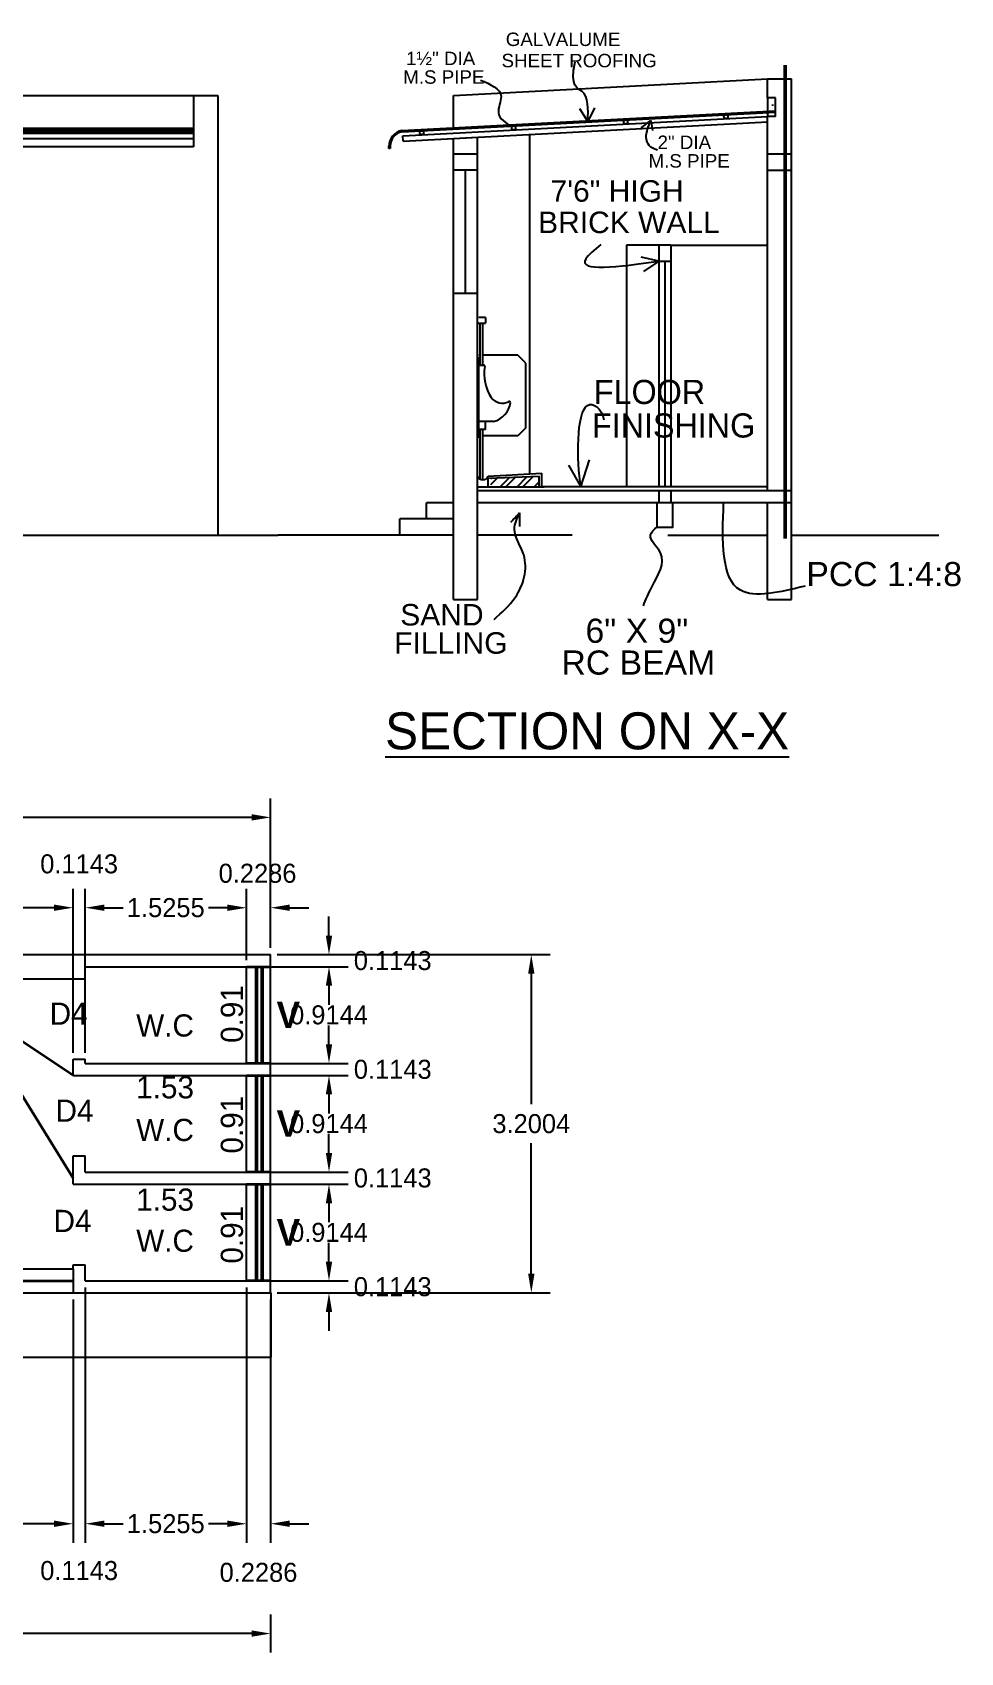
# Model space of a CAD drawing. Header units: metres. Extents: x 6102588 to 6102903, y -6660468 to -6660379.
# Drawn here: x 6102815.38 to 6102824.16, y -6660445.23 to -6660429.9 of the extents above; entities that cross this region are included whole.
import ezdxf
from ezdxf.enums import TextEntityAlignment as Align

# ---------------------------------------------------------------- set-up
doc = ezdxf.new("R2010")
doc.units = ezdxf.units.M
doc.header["$LTSCALE"] = 500
doc.header["$MEASUREMENT"] = 0
doc.linetypes.add('DASHED2', pattern=[0.375, 0.25, -0.125])
doc.linetypes.add('HIDDEN2', pattern=[4.7625, 3.175, -1.5875])
doc.layers.get('0').update_dxf_attribs({"linetype": 'CONTINUOUS'})
doc.layers.get('Defpoints').update_dxf_attribs({"linetype": 'CONTINUOUS'})
doc.styles.add('B', font='', dxfattribs={"height": 8})
doc.styles.add('gautham', font='arial.ttf')
doc.styles.get("Standard").update_dxf_attribs({"font": 'GOTHIC.TTF'})
doc.styles.add('T', font='ROMI____.pfb', dxfattribs={"width": 1.2, "height": 24})
doc.styles.add('THIN', font='', dxfattribs={"height": 8})
doc.styles.get('B').set_extended_font_data('Helvetica 55 Roman')
doc.styles.get('THIN').set_extended_font_data('Helvetica 55 Roman')
doc.dimstyles.get("Standard").update_dxf_attribs({"dimtxt": 0.18, "dimasz": 0.18, "dimexe": 0.18, "dimexo": 0.0625, "dimgap": 0.09, "dimtad": 0, "dimtih": 1, "dimtoh": 1, "dimdec": 4, "dimzin": 0, "dimdsep": 46, "dimtxsty": 'Standard', "dimcen": 0.09, "dimadec": 0, "dimazin": 0, "dimtfac": 1, "dimtdec": 4, "dimtofl": 0, "dimtmove": 0, "dimatfit": 3, "dimfxl": 0, "dimtolj": 1, "dimtzin": 0, "dimarcsym": 0})

# ---------------------------------------------------------------- blocks, each defined once
blk = doc.blocks.new('*D60')
at = {"color": 0, "lineweight": -2}
for p, q in [((6102813.661, -6660438.792), (6102813.661, -6660438.002)), ((6102815.768, -6660439.554), (6102815.768, -6660438.002)), ((6102813.841, -6660438.182), (6102814.252, -6660438.182)), ((6102815.588, -6660438.182), (6102815.177, -6660438.182))]:
    blk.add_line(p, q, dxfattribs=at)
at = {"color": 0}
for points in [[(6102813.841, -6660438.152), (6102813.841, -6660438.212), (6102813.661, -6660438.182)], [(6102815.588, -6660438.152), (6102815.588, -6660438.212), (6102815.768, -6660438.182)]]:
    blk.add_solid(points, dxfattribs=at)
at = {"layer": 'Defpoints', "color": 0}
for p in [(6102815.768, -6660438.182), (6102813.661, -6660438.855), (6102815.768, -6660439.617)]:
    blk.add_point(p, dxfattribs=at)
at = {"color": 0, "lineweight": 35, "insert": (6102814.715, -6660438.182), "char_height": 0.18, "attachment_point": 5}
blk.add_mtext('\\A1;2.1075', dxfattribs=at)
blk = doc.blocks.new('*D61')
at = {"color": 0, "lineweight": -2}
for p, q in [((6102815.768, -6660439.554), (6102815.768, -6660438.002)), ((6102815.883, -6660439.554), (6102815.883, -6660438.002)), ((6102815.588, -6660438.182), (6102815.408, -6660438.182)), ((6102816.063, -6660438.182), (6102816.243, -6660438.182))]:
    blk.add_line(p, q, dxfattribs=at)
at = {"color": 0}
for points in [[(6102815.588, -6660438.152), (6102815.588, -6660438.212), (6102815.768, -6660438.182)], [(6102816.063, -6660438.152), (6102816.063, -6660438.212), (6102815.883, -6660438.182)]]:
    blk.add_solid(points, dxfattribs=at)
at = {"layer": 'Defpoints', "color": 0}
for p in [(6102815.768, -6660438.182), (6102815.768, -6660439.617), (6102815.883, -6660439.617)]:
    blk.add_point(p, dxfattribs=at)
at = {"color": 0, "lineweight": 35, "insert": (6102815.825, -6660437.768), "char_height": 0.18, "attachment_point": 5}
blk.add_mtext('\\A1;0.1143', dxfattribs=at)
blk = doc.blocks.new('*D62')
at = {"color": 0, "lineweight": -2}
for p, q in [((6102815.883, -6660439.554), (6102815.883, -6660438.002)), ((6102817.408, -6660438.678), (6102817.408, -6660438.002)), ((6102816.063, -6660438.182), (6102816.197, -6660438.182)), ((6102817.228, -6660438.182), (6102817.094, -6660438.182))]:
    blk.add_line(p, q, dxfattribs=at)
at = {"color": 0}
for points in [[(6102816.063, -6660438.152), (6102816.063, -6660438.212), (6102815.883, -6660438.182)], [(6102817.228, -6660438.152), (6102817.228, -6660438.212), (6102817.408, -6660438.182)]]:
    blk.add_solid(points, dxfattribs=at)
at = {"layer": 'Defpoints', "color": 0}
for p in [(6102815.883, -6660438.182), (6102817.408, -6660438.74), (6102815.883, -6660439.617)]:
    blk.add_point(p, dxfattribs=at)
at = {"color": 0, "lineweight": 35, "insert": (6102816.645, -6660438.182), "char_height": 0.18, "attachment_point": 5}
blk.add_mtext('\\A1;1.5255', dxfattribs=at)
blk = doc.blocks.new('*D63')
at = {"color": 0, "lineweight": -2}
for p, q in [((6102817.408, -6660438.678), (6102817.408, -6660438.002)), ((6102817.637, -6660438.563), (6102817.637, -6660438.002)), ((6102817.228, -6660438.182), (6102817.048, -6660438.182)), ((6102817.817, -6660438.182), (6102817.997, -6660438.182))]:
    blk.add_line(p, q, dxfattribs=at)
at = {"color": 0}
for points in [[(6102817.228, -6660438.152), (6102817.228, -6660438.212), (6102817.408, -6660438.182)], [(6102817.817, -6660438.152), (6102817.817, -6660438.212), (6102817.637, -6660438.182)]]:
    blk.add_solid(points, dxfattribs=at)
at = {"layer": 'Defpoints', "color": 0}
for p in [(6102817.637, -6660438.182), (6102817.637, -6660438.626), (6102817.408, -6660438.74)]:
    blk.add_point(p, dxfattribs=at)
at = {"color": 0, "lineweight": 35, "insert": (6102817.513, -6660437.857), "char_height": 0.18, "attachment_point": 5}
blk.add_mtext('\\A1;0.2286', dxfattribs=at)
blk = doc.blocks.new('*D65')
at = {"color": 0, "lineweight": -2}
for p, q in [((6102818.189, -6660441.532), (6102818.189, -6660441.352)), ((6102817.471, -6660441.712), (6102818.369, -6660441.712)), ((6102817.699, -6660441.826), (6102818.369, -6660441.826)), ((6102818.189, -6660442.006), (6102818.189, -6660442.186))]:
    blk.add_line(p, q, dxfattribs=at)
at = {"color": 0}
for points in [[(6102818.159, -6660441.532), (6102818.219, -6660441.532), (6102818.189, -6660441.712)], [(6102818.159, -6660442.006), (6102818.219, -6660442.006), (6102818.189, -6660441.826)]]:
    blk.add_solid(points, dxfattribs=at)
at = {"layer": 'Defpoints', "color": 0}
for p in [(6102817.408, -6660441.712), (6102818.189, -6660441.712), (6102817.637, -6660441.826)]:
    blk.add_point(p, dxfattribs=at)
at = {"color": 0, "lineweight": 35, "insert": (6102818.792, -6660441.769), "char_height": 0.18, "attachment_point": 5}
blk.add_mtext('\\A1;0.1143', dxfattribs=at)
blk = doc.blocks.new('*D66')
at = {"color": 0, "lineweight": -2}
for p, q in [((6102817.471, -6660440.798), (6102818.369, -6660440.798)), ((6102818.189, -6660440.978), (6102818.189, -6660441.07)), ((6102818.189, -6660441.532), (6102818.189, -6660441.439)), ((6102817.471, -6660441.712), (6102818.369, -6660441.712))]:
    blk.add_line(p, q, dxfattribs=at)
at = {"color": 0}
for points in [[(6102818.159, -6660440.978), (6102818.219, -6660440.978), (6102818.189, -6660440.798)], [(6102818.159, -6660441.532), (6102818.219, -6660441.532), (6102818.189, -6660441.712)]]:
    blk.add_solid(points, dxfattribs=at)
at = {"layer": 'Defpoints', "color": 0}
for p in [(6102817.408, -6660440.798), (6102817.408, -6660441.712), (6102818.189, -6660441.712)]:
    blk.add_point(p, dxfattribs=at)
at = {"color": 0, "lineweight": 35, "insert": (6102818.189, -6660441.255), "char_height": 0.18, "attachment_point": 5}
blk.add_mtext('\\A1;0.9144', dxfattribs=at)
blk = doc.blocks.new('*D67')
at = {"color": 0, "lineweight": -2}
for p, q in [((6102818.189, -6660440.503), (6102818.189, -6660440.323)), ((6102817.471, -6660440.683), (6102818.369, -6660440.683)), ((6102817.471, -6660440.798), (6102818.369, -6660440.798)), ((6102818.189, -6660440.978), (6102818.189, -6660441.158))]:
    blk.add_line(p, q, dxfattribs=at)
at = {"color": 0}
for points in [[(6102818.159, -6660440.503), (6102818.219, -6660440.503), (6102818.189, -6660440.683)], [(6102818.159, -6660440.978), (6102818.219, -6660440.978), (6102818.189, -6660440.798)]]:
    blk.add_solid(points, dxfattribs=at)
at = {"layer": 'Defpoints', "color": 0}
for p in [(6102817.408, -6660440.683), (6102817.408, -6660440.798), (6102818.189, -6660440.683)]:
    blk.add_point(p, dxfattribs=at)
at = {"color": 0, "lineweight": 35, "insert": (6102818.792, -6660440.74), "char_height": 0.18, "attachment_point": 5}
blk.add_mtext('\\A1;0.1143', dxfattribs=at)
blk = doc.blocks.new('*D68')
at = {"color": 0, "lineweight": -2}
for p, q in [((6102817.471, -6660439.769), (6102818.369, -6660439.769)), ((6102818.189, -6660439.949), (6102818.189, -6660440.042)), ((6102818.189, -6660440.503), (6102818.189, -6660440.411)), ((6102817.471, -6660440.683), (6102818.369, -6660440.683))]:
    blk.add_line(p, q, dxfattribs=at)
at = {"color": 0}
for points in [[(6102818.159, -6660439.949), (6102818.219, -6660439.949), (6102818.189, -6660439.769)], [(6102818.159, -6660440.503), (6102818.219, -6660440.503), (6102818.189, -6660440.683)]]:
    blk.add_solid(points, dxfattribs=at)
at = {"layer": 'Defpoints', "color": 0}
for p in [(6102817.408, -6660439.769), (6102817.408, -6660440.683), (6102818.189, -6660440.683)]:
    blk.add_point(p, dxfattribs=at)
at = {"color": 0, "lineweight": 35, "insert": (6102818.189, -6660440.226), "char_height": 0.18, "attachment_point": 5}
blk.add_mtext('\\A1;0.9144', dxfattribs=at)
blk = doc.blocks.new('*D69')
at = {"color": 0, "lineweight": -2}
for p, q in [((6102818.189, -6660439.475), (6102818.189, -6660439.295)), ((6102817.471, -6660439.655), (6102818.369, -6660439.655)), ((6102817.471, -6660439.769), (6102818.369, -6660439.769)), ((6102818.189, -6660439.949), (6102818.189, -6660440.129))]:
    blk.add_line(p, q, dxfattribs=at)
at = {"color": 0}
for points in [[(6102818.159, -6660439.475), (6102818.219, -6660439.475), (6102818.189, -6660439.655)], [(6102818.159, -6660439.949), (6102818.219, -6660439.949), (6102818.189, -6660439.769)]]:
    blk.add_solid(points, dxfattribs=at)
at = {"layer": 'Defpoints', "color": 0}
for p in [(6102817.408, -6660439.655), (6102818.189, -6660439.655), (6102817.408, -6660439.769)]:
    blk.add_point(p, dxfattribs=at)
at = {"color": 0, "lineweight": 35, "insert": (6102818.792, -6660439.712), "char_height": 0.18, "attachment_point": 5}
blk.add_mtext('\\A1;0.1143', dxfattribs=at)
blk = doc.blocks.new('*D70')
at = {"color": 0, "lineweight": -2}
for p, q in [((6102817.471, -6660438.74), (6102818.369, -6660438.74)), ((6102818.189, -6660438.92), (6102818.189, -6660439.013)), ((6102818.189, -6660439.475), (6102818.189, -6660439.382)), ((6102817.471, -6660439.655), (6102818.369, -6660439.655))]:
    blk.add_line(p, q, dxfattribs=at)
at = {"color": 0}
for points in [[(6102818.159, -6660438.92), (6102818.219, -6660438.92), (6102818.189, -6660438.74)], [(6102818.159, -6660439.475), (6102818.219, -6660439.475), (6102818.189, -6660439.655)]]:
    blk.add_solid(points, dxfattribs=at)
at = {"layer": 'Defpoints', "color": 0}
for p in [(6102817.408, -6660438.74), (6102817.408, -6660439.655), (6102818.189, -6660439.655)]:
    blk.add_point(p, dxfattribs=at)
at = {"color": 0, "lineweight": 35, "insert": (6102818.189, -6660439.197), "char_height": 0.18, "attachment_point": 5}
blk.add_mtext('\\A1;0.9144', dxfattribs=at)
blk = doc.blocks.new('*D71')
at = {"color": 0, "lineweight": -2}
for p, q in [((6102818.189, -6660438.446), (6102818.189, -6660438.266)), ((6102817.699, -6660438.626), (6102818.369, -6660438.626)), ((6102817.471, -6660438.74), (6102818.369, -6660438.74)), ((6102818.189, -6660438.92), (6102818.189, -6660439.1))]:
    blk.add_line(p, q, dxfattribs=at)
at = {"color": 0}
for points in [[(6102818.159, -6660438.446), (6102818.219, -6660438.446), (6102818.189, -6660438.626)], [(6102818.159, -6660438.92), (6102818.219, -6660438.92), (6102818.189, -6660438.74)]]:
    blk.add_solid(points, dxfattribs=at)
at = {"layer": 'Defpoints', "color": 0}
for p in [(6102817.637, -6660438.626), (6102818.189, -6660438.626), (6102817.408, -6660438.74)]:
    blk.add_point(p, dxfattribs=at)
at = {"color": 0, "lineweight": 35, "insert": (6102818.792, -6660438.683), "char_height": 0.18, "attachment_point": 5}
blk.add_mtext('\\A1;0.1143', dxfattribs=at)
blk = doc.blocks.new('*D72')
at = {"color": 0, "lineweight": -2}
for p, q in [((6102817.699, -6660438.626), (6102820.283, -6660438.626)), ((6102820.103, -6660438.806), (6102820.103, -6660440.042)), ((6102820.103, -6660441.646), (6102820.103, -6660440.411)), ((6102817.699, -6660441.826), (6102820.283, -6660441.826))]:
    blk.add_line(p, q, dxfattribs=at)
at = {"color": 0}
for points in [[(6102820.073, -6660438.806), (6102820.133, -6660438.806), (6102820.103, -6660438.626)], [(6102820.073, -6660441.646), (6102820.133, -6660441.646), (6102820.103, -6660441.826)]]:
    blk.add_solid(points, dxfattribs=at)
at = {"layer": 'Defpoints', "color": 0}
for p in [(6102817.637, -6660438.626), (6102817.637, -6660441.826), (6102820.103, -6660441.826)]:
    blk.add_point(p, dxfattribs=at)
at = {"color": 0, "lineweight": 35, "insert": (6102820.103, -6660440.226), "char_height": 0.18, "attachment_point": 5}
blk.add_mtext('\\A1;3.2004', dxfattribs=at)
blk = doc.blocks.new('*D74')
at = {"color": 0, "lineweight": -2}
for p, q in [((6102812.023, -6660441.889), (6102812.023, -6660444.191)), ((6102815.768, -6660441.889), (6102815.768, -6660444.191)), ((6102812.203, -6660444.011), (6102813.432, -6660444.011)), ((6102815.588, -6660444.011), (6102814.359, -6660444.011))]:
    blk.add_line(p, q, dxfattribs=at)
at = {"color": 0}
for points in [[(6102812.203, -6660443.981), (6102812.203, -6660444.041), (6102812.023, -6660444.011)], [(6102815.588, -6660443.981), (6102815.588, -6660444.041), (6102815.768, -6660444.011)]]:
    blk.add_solid(points, dxfattribs=at)
at = {"layer": 'Defpoints', "color": 0}
for p in [(6102812.023, -6660441.826), (6102815.768, -6660441.826), (6102812.023, -6660444.011)]:
    blk.add_point(p, dxfattribs=at)
at = {"color": 0, "lineweight": 35, "insert": (6102813.895, -6660444.011), "char_height": 0.18, "attachment_point": 5}
blk.add_mtext('\\A1;3.7458', dxfattribs=at)
blk = doc.blocks.new('*D6')
at = {"color": 0, "lineweight": -2}
for p, q in [((6102815.768, -6660441.889), (6102815.768, -6660444.191)), ((6102815.883, -6660441.775), (6102815.883, -6660444.191)), ((6102815.588, -6660444.011), (6102815.408, -6660444.011)), ((6102816.063, -6660444.011), (6102816.243, -6660444.011))]:
    blk.add_line(p, q, dxfattribs=at)
at = {"color": 0}
for points in [[(6102815.588, -6660443.981), (6102815.588, -6660444.041), (6102815.768, -6660444.011)], [(6102816.063, -6660443.981), (6102816.063, -6660444.041), (6102815.883, -6660444.011)]]:
    blk.add_solid(points, dxfattribs=at)
at = {"layer": 'Defpoints', "color": 0}
for p in [(6102815.883, -6660441.712), (6102815.768, -6660441.826), (6102815.883, -6660444.011)]:
    blk.add_point(p, dxfattribs=at)
at = {"color": 0, "lineweight": 35, "insert": (6102815.825, -6660444.455), "char_height": 0.18, "attachment_point": 5}
blk.add_mtext('\\A1;0.1143', dxfattribs=at)
blk = doc.blocks.new('*D75')
at = {"color": 0, "lineweight": -2}
for p, q in [((6102815.883, -6660441.775), (6102815.883, -6660444.191)), ((6102817.408, -6660441.775), (6102817.408, -6660444.191)), ((6102816.063, -6660444.011), (6102816.197, -6660444.011)), ((6102817.228, -6660444.011), (6102817.094, -6660444.011))]:
    blk.add_line(p, q, dxfattribs=at)
at = {"color": 0}
for points in [[(6102816.063, -6660443.981), (6102816.063, -6660444.041), (6102815.883, -6660444.011)], [(6102817.228, -6660443.981), (6102817.228, -6660444.041), (6102817.408, -6660444.011)]]:
    blk.add_solid(points, dxfattribs=at)
at = {"layer": 'Defpoints', "color": 0}
for p in [(6102815.883, -6660441.712), (6102817.408, -6660441.712), (6102815.883, -6660444.011)]:
    blk.add_point(p, dxfattribs=at)
at = {"color": 0, "lineweight": 35, "insert": (6102816.645, -6660444.011), "char_height": 0.18, "attachment_point": 5}
blk.add_mtext('\\A1;1.5255', dxfattribs=at)
blk = doc.blocks.new('*D7')
at = {"color": 0, "lineweight": -2}
for p, q in [((6102817.408, -6660441.775), (6102817.408, -6660444.191)), ((6102817.637, -6660441.889), (6102817.637, -6660444.191)), ((6102817.228, -6660444.011), (6102817.048, -6660444.011)), ((6102817.817, -6660444.011), (6102817.997, -6660444.011))]:
    blk.add_line(p, q, dxfattribs=at)
at = {"color": 0}
for points in [[(6102817.228, -6660443.981), (6102817.228, -6660444.041), (6102817.408, -6660444.011)], [(6102817.817, -6660443.981), (6102817.817, -6660444.041), (6102817.637, -6660444.011)]]:
    blk.add_solid(points, dxfattribs=at)
at = {"layer": 'Defpoints', "color": 0}
for p in [(6102817.408, -6660441.712), (6102817.637, -6660441.826), (6102817.637, -6660444.011)]:
    blk.add_point(p, dxfattribs=at)
at = {"color": 0, "lineweight": 35, "insert": (6102817.522, -6660444.472), "char_height": 0.18, "attachment_point": 5}
blk.add_mtext('\\A1;0.2286', dxfattribs=at)
blk = doc.blocks.new('*D54')
at = {"color": 0, "linetype": 'ByBlock', "lineweight": -2}
for p, q in [((6102806.17, -6660438.563), (6102806.17, -6660437.147)), ((6102817.637, -6660438.563), (6102817.637, -6660437.147)), ((6102806.35, -6660437.327), (6102811.385, -6660437.327)), ((6102817.457, -6660437.327), (6102812.422, -6660437.327))]:
    blk.add_line(p, q, dxfattribs=at)
at = {"color": 0, "linetype": 'ByBlock'}
for points in [[(6102806.35, -6660437.297), (6102806.35, -6660437.357), (6102806.17, -6660437.327)], [(6102817.457, -6660437.297), (6102817.457, -6660437.357), (6102817.637, -6660437.327)]]:
    blk.add_solid(points, dxfattribs=at)
at = {"layer": 'Defpoints', "color": 0, "linetype": 'ByBlock'}
for p in [(6102817.637, -6660437.327), (6102806.17, -6660438.626), (6102817.637, -6660438.626)]:
    blk.add_point(p, dxfattribs=at)
at = {"color": 0, "linetype": 'ByBlock', "lineweight": 35, "insert": (6102811.903, -6660437.327), "char_height": 0.18, "attachment_point": 5}
blk.add_mtext('\\A1;11.4666', dxfattribs=at)
blk = doc.blocks.new('*D79')
at = {"color": 0, "linetype": 'ByBlock', "lineweight": -2}
for p, q in [((6102806.17, -6660444.87), (6102806.17, -6660445.23)), ((6102817.637, -6660444.87), (6102817.637, -6660445.23)), ((6102806.35, -6660445.05), (6102811.385, -6660445.05)), ((6102817.457, -6660445.05), (6102812.422, -6660445.05))]:
    blk.add_line(p, q, dxfattribs=at)
at = {"color": 0, "linetype": 'ByBlock'}
for points in [[(6102806.35, -6660445.02), (6102806.35, -6660445.08), (6102806.17, -6660445.05)], [(6102817.457, -6660445.02), (6102817.457, -6660445.08), (6102817.637, -6660445.05)]]:
    blk.add_solid(points, dxfattribs=at)
at = {"layer": 'Defpoints', "color": 0, "linetype": 'ByBlock'}
for p in [(6102806.17, -6660441.826), (6102817.637, -6660441.826), (6102817.637, -6660445.05)]:
    blk.add_point(p, dxfattribs=at)
at = {"color": 0, "linetype": 'ByBlock', "lineweight": 35, "insert": (6102811.903, -6660445.05), "char_height": 0.18, "attachment_point": 5}
blk.add_mtext('\\A1;11.4666', dxfattribs=at)

msp = doc.modelspace()

# ---------------------------------------------------------------- hatches: boundary and pattern name
at = {"ltscale": 25}
h = msp.add_hatch(dxfattribs=at)
h.set_pattern_fill('ANSI32', color=256, scale=0.3048, style=0)
h.set_pattern_definition([(45, (6102671.40388, -6660406.89474), (-0.080822305, 0.080822305), []), (45, (6102671.45776, -6660406.89474), (-0.080822305, 0.080822305), [])])
h.paths.add_polyline_path([(6102819.72155, -6660434.11686), (6102819.72155, -6660434.19833), (6102820.17875, -6660434.19833), (6102820.17875, -6660434.09781)])

# ---------------------------------------------------------------- linework, layer by layer
at = {"lineweight": 50}
msp.add_line((6102822.50418, -6660434.68802), (6102822.50418, -6660430.20829), dxfattribs=at)
at = {"ltscale": 25}
for p, q in [((6102819.36595, -6660430.49569), (6102822.33775, -6660430.33879)), ((6102822.33775, -6660430.51709), (6102822.33775, -6660430.33862)), ((6102822.33775, -6660430.33879), (6102822.56635, -6660430.33879)), ((6102822.56635, -6660435.26513), (6102822.56635, -6660430.33879)), ((6102806.52593, -6660430.49513), (6102817.13678, -6660430.49513)), ((6102816.90818, -6660430.49513), (6102816.90818, -6660430.98229)), ((6102817.13678, -6660430.49513), (6102817.13678, -6660434.65553)), ((6102819.36595, -6660430.80092), (6102819.36595, -6660430.49569)), ((6102822.33775, -6660430.51709), (6102822.33775, -6660430.69489)), ((6102822.41395, -6660430.51709), (6102822.33775, -6660430.51709)), ((6102822.41395, -6660430.69489), (6102822.41395, -6660430.51709)), ((6102818.87838, -6660430.82666), (6102822.41395, -6660430.63999)), ((6102818.88001, -6660430.83929), (6102822.41395, -6660430.65271)), ((6102818.88794, -6660430.87703), (6102822.33775, -6660430.69489)), ((6102820.6381, -6660430.74064), (6102820.56347, -6660430.62082)), ((6102820.7002, -6660430.61242), (6102820.6381, -6660430.74064)), ((6102822.41395, -6660430.69489), (6102822.33775, -6660430.69489)), ((6102822.33775, -6660434.23643), (6102822.33775, -6660430.69489)), ((6102822.38849, -6660430.5928), (6102822.38783, -6660430.58011)), ((6102816.90818, -6660430.80793), (6102806.75453, -6660430.80793)), ((6102816.90818, -6660430.81369), (6102806.75453, -6660430.81369)), ((6102816.90818, -6660430.81944), (6102806.75453, -6660430.81944)), ((6102816.90818, -6660430.82664), (6102806.75453, -6660430.82664)), ((6102816.90818, -6660430.83958), (6102806.75453, -6660430.83958)), ((6102816.90818, -6660430.85622), (6102806.75453, -6660430.85622)), ((6102818.89062, -6660430.92776), (6102822.34043, -6660430.74562)), ((6102821.14353, -6660430.80131), (6102821.23366, -6660430.73132)), ((6102821.23366, -6660430.73132), (6102821.25132, -6660430.82887)), ((6102816.90818, -6660430.90503), (6102806.75453, -6660430.90503)), ((6102816.90818, -6660430.98229), (6102806.75453, -6660430.98229)), ((6102818.75635, -6660430.99839), (6102818.75635, -6660430.97601)), ((6102818.76905, -6660430.99839), (6102818.75635, -6660430.99839)), ((6102818.76905, -6660430.97601), (6102818.76905, -6660430.99839)), ((6102818.89062, -6660430.92776), (6102818.88794, -6660430.87703)), ((6102819.36595, -6660430.90427), (6102819.59455, -6660430.89059)), ((6102819.36595, -6660431.20168), (6102819.36595, -6660430.90427)), ((6102819.59455, -6660431.20168), (6102819.59455, -6660430.89059)), ((6102820.08985, -6660434.07728), (6102820.08985, -6660430.86019)), ((6102819.36595, -6660431.04928), (6102819.59455, -6660431.04928)), ((6102822.33775, -6660431.04928), (6102822.56635, -6660431.04928)), ((6102819.36595, -6660432.36953), (6102819.36595, -6660431.20168)), ((6102819.59455, -6660431.20168), (6102819.36595, -6660431.20168)), ((6102819.48025, -6660432.36953), (6102819.48025, -6660431.20168)), ((6102819.59455, -6660432.36953), (6102819.59455, -6660431.20168)), ((6102822.33775, -6660431.20168), (6102822.56635, -6660431.20168)), ((6102821.30905, -6660431.91233), (6102821.00425, -6660431.91233)), ((6102821.00425, -6660431.91233), (6102821.00425, -6660434.19833)), ((6102821.30905, -6660431.91233), (6102821.30905, -6660432.06473)), ((6102821.42335, -6660431.91233), (6102821.30905, -6660431.91233)), ((6102821.42335, -6660431.91233), (6102822.33775, -6660431.91233)), ((6102821.42335, -6660431.91233), (6102821.42335, -6660432.06473)), ((6102821.30905, -6660432.06473), (6102821.14301, -6660432.02583)), ((6102821.30905, -6660432.06473), (6102821.1642, -6660432.16061)), ((6102821.30905, -6660432.06473), (6102821.30905, -6660434.19833)), ((6102821.30905, -6660432.06473), (6102821.42335, -6660432.06473)), ((6102821.3662, -6660432.06473), (6102821.3662, -6660434.19833)), ((6102821.42335, -6660432.06473), (6102821.42335, -6660434.19833)), ((6102819.59455, -6660432.36953), (6102819.36595, -6660432.36953)), ((6102819.36595, -6660435.26513), (6102819.36595, -6660432.36953)), ((6102819.59455, -6660435.26513), (6102819.59455, -6660432.36953)), ((6102819.59341, -6660432.64893), (6102819.59341, -6660432.59791)), ((6102819.59341, -6660432.64893), (6102819.66961, -6660432.64893)), ((6102819.66961, -6660432.59791), (6102819.60725, -6660432.59791)), ((6102819.60725, -6660432.64893), (6102819.66961, -6660432.64893)), ((6102819.61881, -6660433.04645), (6102819.61881, -6660432.64893)), ((6102819.61881, -6660433.04645), (6102819.61881, -6660432.64893)), ((6102819.64421, -6660433.04645), (6102819.64421, -6660432.64871)), ((6102819.64421, -6660433.04645), (6102819.64421, -6660432.64871)), ((6102819.66961, -6660432.59791), (6102819.66961, -6660432.64893)), ((6102819.66961, -6660432.59791), (6102819.66961, -6660432.64893)), ((6102819.61881, -6660432.95373), (6102819.60725, -6660432.95373)), ((6102819.60725, -6660433.73561), (6102819.60725, -6660432.97361)), ((6102819.60725, -6660433.73561), (6102819.60725, -6660432.97361)), ((6102819.60725, -6660433.73561), (6102819.60725, -6660432.97361)), ((6102819.97555, -6660432.95373), (6102819.64421, -6660432.95373)), ((6102820.05175, -6660433.02993), (6102819.97555, -6660432.95373)), ((6102819.60725, -6660433.10635), (6102819.60725, -6660433.03287)), ((6102819.60725, -6660433.10998), (6102819.60725, -6660433.0365)), ((6102819.60725, -6660433.04645), (6102819.64997, -6660433.04645)), ((6102820.05175, -6660433.63953), (6102820.05175, -6660433.02993)), ((6102819.74661, -6660433.58168), (6102819.60725, -6660433.58168)), ((6102819.67075, -6660433.65788), (6102819.67075, -6660433.58168)), ((6102819.67075, -6660433.65788), (6102819.60725, -6660433.65788)), ((6102819.61995, -6660433.71573), (6102819.60725, -6660433.71573)), ((6102819.61995, -6660434.12555), (6102819.61995, -6660433.65788)), ((6102819.64535, -6660434.13193), (6102819.64535, -6660433.65788)), ((6102819.97555, -6660433.71573), (6102819.64535, -6660433.71573)), ((6102820.05175, -6660433.63953), (6102819.97555, -6660433.71573)), ((6102819.69615, -6660434.09777), (6102820.20415, -6660434.07133)), ((6102820.20415, -6660434.17293), (6102820.20415, -6660434.07133)), ((6102819.59455, -6660434.19833), (6102820.22338, -6660434.19833)), ((6102819.69615, -6660434.11792), (6102820.17875, -6660434.09781)), ((6102819.69615, -6660434.19833), (6102819.69615, -6660434.11792)), ((6102820.17875, -6660434.19833), (6102820.17875, -6660434.09781)), ((6102820.20415, -6660434.19833), (6102820.20415, -6660434.16023)), ((6102822.33775, -6660434.19833), (6102820.20415, -6660434.19833)), ((6102819.36595, -6660434.35073), (6102819.11195, -6660434.35073)), ((6102819.11195, -6660434.50313), (6102819.11195, -6660434.35073)), ((6102822.56635, -6660434.23643), (6102819.59455, -6660434.23643)), ((6102822.56635, -6660434.35073), (6102819.59455, -6660434.35073)), ((6102821.30905, -6660434.23643), (6102821.30905, -6660434.35073)), ((6102821.42335, -6660434.23643), (6102821.42335, -6660434.35073)), ((6102822.33775, -6660435.26513), (6102822.33775, -6660434.35073)), ((6102819.36595, -6660434.50313), (6102818.85795, -6660434.50313)), ((6102818.85795, -6660434.65553), (6102818.85795, -6660434.50313)), ((6102804.91102, -6660434.65553), (6102817.70783, -6660434.65553)), ((6102819.36595, -6660434.65553), (6102817.70783, -6660434.65553)), ((6102820.49028, -6660434.65553), (6102819.59455, -6660434.65553)), ((6102821.39388, -6660434.65553), (6102822.33775, -6660434.65553)), ((6102822.56635, -6660434.65553), (6102823.95908, -6660434.65553)), ((6102819.36595, -6660435.26513), (6102819.59455, -6660435.26513)), ((6102822.33775, -6660435.26513), (6102822.56635, -6660435.26513)), ((6102806.17018, -6660438.62591), (6102817.63678, -6660438.62591)), ((6102817.63678, -6660441.82631), (6102817.63678, -6660438.62591)), ((6102815.88264, -6660438.74021), (6102817.40818, -6660438.74021)), ((6102815.88264, -6660438.85451), (6102815.88264, -6660438.74021)), ((6102817.40818, -6660439.65461), (6102817.40818, -6660438.74021)), ((6102813.66086, -6660438.85451), (6102815.88264, -6660438.85451)), ((6102815.76834, -6660439.76891), (6102815.76834, -6660439.61651)), ((6102815.76834, -6660439.61651), (6102815.88264, -6660439.61651)), ((6102815.76834, -6660439.76891), (6102815.76834, -6660439.65461)), ((6102815.88264, -6660439.65461), (6102815.88264, -6660439.61651)), ((6102815.88264, -6660439.65461), (6102817.40818, -6660439.65461)), ((6102815.76834, -6660439.76891), (6102817.40818, -6660439.76891)), ((6102817.40818, -6660440.68331), (6102817.40818, -6660439.76891)), ((6102815.76834, -6660440.79761), (6102815.76834, -6660440.53091)), ((6102815.76834, -6660440.53091), (6102815.88264, -6660440.53091)), ((6102815.88264, -6660440.68331), (6102815.88264, -6660440.53091)), ((6102815.76834, -6660440.79761), (6102815.76834, -6660440.68331)), ((6102815.76834, -6660440.79761), (6102817.40818, -6660440.79761)), ((6102815.88264, -6660440.68331), (6102817.40818, -6660440.68331)), ((6102817.40818, -6660441.71201), (6102817.40818, -6660440.79761)), ((6102815.76834, -6660441.59771), (6102815.76834, -6660441.55961)), ((6102815.76834, -6660441.55961), (6102815.88264, -6660441.55961)), ((6102815.88264, -6660441.71201), (6102815.88264, -6660441.55961)), ((6102813.4827, -6660441.59771), (6102815.76834, -6660441.59771)), ((6102815.76834, -6660441.59771), (6102815.76834, -6660441.82631)), ((6102815.88264, -6660441.71201), (6102817.40818, -6660441.71201)), ((6102813.4827, -6660441.82631), (6102815.76834, -6660441.82631)), ((6102815.76834, -6660441.82631), (6102817.63678, -6660441.82631)), ((6102817.63819, -6660441.82631), (6102817.63819, -6660442.43591)), ((6102806.17018, -6660442.43591), (6102817.63819, -6660442.43591))]:
    msp.add_line(p, q, dxfattribs=at)
at = {"lineweight": 35}
for p, q in [((6102817.63818, -6660438.74461), (6102817.40818, -6660438.74461)), ((6102815.76834, -6660439.76891), (6102814.74757, -6660439.08857)), ((6102815.76834, -6660440.74046), (6102814.74757, -6660439.08857)), ((6102817.63818, -6660439.65461), (6102817.40818, -6660439.65461)), ((6102817.63818, -6660439.77331), (6102817.40818, -6660439.77331)), ((6102817.63818, -6660440.68331), (6102817.40818, -6660440.68331)), ((6102817.63818, -6660440.80201), (6102817.40818, -6660440.80201)), ((6102817.63818, -6660441.71201), (6102817.40818, -6660441.71201))]:
    msp.add_line(p, q, dxfattribs=at)
at = {"linetype": 'HIDDEN2', "lineweight": 50}
for p, q in [((6102817.50422, -6660439.65461), (6102817.50422, -6660438.74461)), ((6102817.55823, -6660439.65461), (6102817.55823, -6660438.74461)), ((6102817.50422, -6660440.68331), (6102817.50422, -6660439.77331)), ((6102817.55823, -6660440.68331), (6102817.55823, -6660439.77331)), ((6102817.50422, -6660441.71201), (6102817.50422, -6660440.80201)), ((6102817.55823, -6660441.71201), (6102817.55823, -6660440.80201))]:
    msp.add_line(p, q, dxfattribs=at)
at = {"color": 0, "linetype": 'DASHED2', "lineweight": 35}
msp.add_line((6102813.4827, -6660441.71201), (6102815.76834, -6660441.71201), dxfattribs=at)
at = {"ltscale": 25}
msp.add_lwpolyline([(6102820.45372, -6660433.99325), (6102820.57266, -6660434.19833), (6102820.65347, -6660433.94437)], dxfattribs=at)
msp.add_lwpolyline([(6102821.29, -6660434.57933), (6102821.4424, -6660434.57933), (6102821.4424, -6660434.35073), (6102821.29, -6660434.35073)], close=True, dxfattribs=at)
for centre in [(6102821.94486, -6660430.69653), (6102819.06601, -6660430.84858), (6102819.93697, -6660430.80254), (6102820.99633, -6660430.74661)]:
    msp.add_circle(centre, 0.01905, dxfattribs=at)
for centre, radius, start, end in [((6102818.90875, -6660430.97601), 0.1524, 101.494562, 180), ((6102818.90875, -6660430.97601), 0.1397, 101.872026, 180), ((6102818.90875, -6660430.97601), 0.1397, 101.872026, 180), ((6102819.64997, -6660433.05915), 0.0127, 351.577467, 90), ((6102820.09015, -6660433.12433), 0.43228, 171.577467, 212.155568), ((6102819.83029, -6660433.2739), 0.13319, 217.185412, 295.439307), ((6102819.6929, -6660433.37308), 0.21541, 284.436156, 352.443109), ((6102819.89424, -6660433.40494), 0.0127, 16.158377, 122.046146), ((6102819.64555, -6660434.07737), 0.05455, 200.782238, 338.041884)]:
    msp.add_arc(centre, radius, start, end, dxfattribs=at)
for points, knots in [([(6102820.6381, -6660430.74065), (6102820.64218, -6660430.62393), (6102820.649, -6660430.42877), (6102820.46612, -6660430.41847), (6102820.5174, -6660430.17906)], [0, 0, 0, 0, 11.39474868, 19.05340779, 19.05340779, 19.05340779, 19.05340779]), ([(6102819.62128, -6660430.35001), (6102819.71673, -6660430.39034), (6102819.87175, -6660430.45583), (6102819.74742, -6660430.68288), (6102819.85939, -6660430.75438), (6102819.92032, -6660430.79329)], [0, 0, 0, 0, 9.81895629, 15.94752004, 23.2646438, 23.2646438, 23.2646438, 23.2646438]), ([(6102821.2959, -6660431.01264), (6102821.23324, -6660430.99723), (6102821.16013, -6660430.9205), (6102821.2119, -6660430.78936), (6102821.23366, -6660430.73132)], [0, 0, 0, 0, 7.07762056, 12.21071038, 12.21071038, 12.21071038, 12.21071038]), ([(6102820.76179, -6660431.90588), (6102820.70154, -6660431.95645), (6102820.43116, -6660432.18334), (6102820.92514, -6660432.1166), (6102821.30905, -6660432.06473)], [0, 0, 0, 0, 7.79386501, 34.97496514, 34.97496514, 34.97496514, 34.97496514]), ([(6102820.57266, -6660434.19833), (6102820.5323, -6660433.95236), (6102820.52642, -6660433.27009), (6102820.7657, -6660433.4562), (6102820.79071, -6660433.56564)], [0, 0, 0, 0, 20.52782715, 30.7769156, 30.7769156, 30.7769156, 30.7769156]), ([(6102822.69274, -6660435.13885), (6102822.45391, -6660435.19655), (6102821.88732, -6660435.33346), (6102821.90979, -6660434.71088), (6102821.92279, -6660434.35073)], [0, 0, 0, 0, 24.13447056, 57.25614892, 57.25614892, 57.25614892, 57.25614892]), ([(6102819.75063, -6660435.45343), (6102819.82295, -6660435.39009), (6102819.99803, -6660435.23677), (6102820.10113, -6660434.88197), (6102819.9061, -6660434.6319), (6102819.96891, -6660434.49729), (6102819.99296, -6660434.44574)], [0, 0, 0, 0, 11.35831247, 27.49618155, 37.70563839, 44.04211089, 44.04211089, 44.04211089, 44.04211089]), ([(6102821.1631, -6660435.32484), (6102821.18787, -6660435.26527), (6102821.25344, -6660435.1076), (6102821.42095, -6660434.85952), (6102821.18415, -6660434.67878), (6102821.26369, -6660434.60405), (6102821.29, -6660434.57933)], [0, 0, 0, 0, 7.87391727, 20.83930584, 28.4108364, 32.15319242, 32.15319242, 32.15319242, 32.15319242])]:
    msp.add_open_spline(points, degree=3, knots=knots, dxfattribs=at)
for points in [[(6102819.99296, -6660434.44574), (6102819.96367, -6660434.4763), (6102819.93438, -6660434.50685), (6102819.90509, -6660434.5374)], [(6102819.99296, -6660434.44574), (6102819.99269, -6660434.48857), (6102819.99242, -6660434.5314), (6102819.99216, -6660434.57423)]]:
    msp.add_open_spline(points, degree=3, dxfattribs=at)

# ---------------------------------------------------------------- texts
for s, height, style, p in [('GALVALUME', 0.127, 'B', (6102820.40379, -6660429.96444)), ('SHEET ROOFING', 0.127, 'B', (6102820.55579, -6660430.16548)), ('M.S PIPE', 0.127, 'B', (6102819.27537, -6660430.32143)), ('M.S PIPE', 0.127, 'B', (6102821.59651, -6660431.11455)), ('7\'6" HIGH', 0.2032, 'THIN', (6102820.91532, -6660431.39941)), ('FLOOR ', 0.2286, 'T', (6102821.26372, -6660433.30123)), ('FINISHING', 0.2286, 'T', (6102821.4493, -6660433.61838)), ('PCC 1:4:8', 0.2286, 'THIN', (6102823.44209, -6660435.02455)), ('SAND', 0.2032, 'THIN', (6102819.25759, -6660435.40963)), ('6" X 9"', 0.2286, 'THIN', (6102821.10185, -6660435.56065)), ('FILLING', 0.2032, 'THIN', (6102819.34205, -6660435.67671)), ('RC BEAM', 0.2286, 'THIN', (6102821.11571, -6660435.86176))]:
    msp.add_text(s, height=height, dxfattribs=dict(at, style=style)).set_placement(p, align=Align.MIDDLE)
for s, height, style, p in [('1½" DIA', 0.127, 'B', (6102818.91798, -6660430.20868)), ('2" DIA', 0.127, 'B', (6102821.29771, -6660431.00256)), ('BRICK WALL', 0.2032, 'THIN', (6102820.16731, -6660431.79806))]:
    msp.add_text(s, height=height, dxfattribs=dict(at, style=style)).set_placement(p)
msp.add_text('%%USECTION ON X-X', height=0.35, dxfattribs=at).set_placement((6102818.72009, -6660436.68323))
at = {"ltscale": 25, "char_height": 0.21, "width": 0.6986874, "attachment_point": 5, "rotation": 90}
for insert in [(6102817.2718, -6660439.18794), (6102817.2718, -6660440.23465), (6102817.2718, -6660441.27634)]:
    msp.add_mtext('0.91', dxfattribs=dict(at, insert=insert))
at = {"ltscale": 25, "char_height": 0.21, "attachment_point": 5}
for s, insert, width in [('D4', (6102815.7259, -6660439.18409), 0.5030633), ('W.C', (6102816.63808, -6660439.29739), 0.6986874), ('1.53', (6102816.63808, -6660439.8827), 0.6986874), ('D4', (6102815.78159, -6660440.10227), 0.5030633), ('W.C', (6102816.63808, -6660440.28629), 0.6986874), ('1.53', (6102816.63808, -6660440.94548), 0.6986874), ('D4', (6102815.76303, -6660441.14565), 0.5030633), ('W.C', (6102816.63808, -6660441.33447), 0.6986874)]:
    msp.add_mtext(s, dxfattribs=dict(at, insert=insert, width=width))
at = {"linetype": 'ByBlock', "lineweight": 40, "char_height": 0.25, "width": 0.1997956, "attachment_point": 1, "style": 'gautham'}
for insert in [(6102817.69293, -6660439.07081), (6102817.69293, -6660440.09951), (6102817.69293, -6660441.12821)]:
    msp.add_mtext('{\\fComic Sans MS|b1|i0|c0|p66;V}', dxfattribs=dict(at, insert=insert))

# ---------------------------------------------------------------- dimensions: what is measured, and where the dimension line sits
at = {"linetype": 'ByBlock', "lineweight": 35}
dim = msp.add_linear_dim(base=(6102817.63678, -6660437.32703), p1=(6102806.17018, -6660438.62591), p2=(6102817.63678, -6660438.62591), dimstyle='Standard', dxfattribs=at)
dim.commit()
dim.dimension.update_dxf_attribs({"geometry": '*D54', "text_midpoint": (6102811.90348, -6660437.32703)})
at = {"lineweight": 35}
for base, p1, p2, picture, middle in [((6102815.76834, -6660438.18238), (6102815.88264, -6660439.61651), (6102815.76834, -6660439.61651), '*D61', (6102815.82549, -6660437.76833)), ((6102815.76834, -6660438.18238), (6102813.66086, -6660438.85451), (6102815.76834, -6660439.61651), '*D60', (6102814.7146, -6660438.18238)), ((6102815.88264, -6660438.18238), (6102817.40818, -6660438.74021), (6102815.88264, -6660439.61651), '*D62', (6102816.64541, -6660438.18238)), ((6102815.88264, -6660444.01072), (6102817.40818, -6660441.71201), (6102815.88264, -6660441.71201), '*D75', (6102816.64541, -6660444.01072)), ((6102812.02256, -6660444.01072), (6102815.76834, -6660441.82631), (6102812.02256, -6660441.82631), '*D74', (6102813.89545, -6660444.01072))]:
    dim = msp.add_linear_dim(base=base, p1=p1, p2=p2, dimstyle='Standard', override={"dimtmove": 2}, dxfattribs=at)
    dim.commit()
    dim.dimension.update_dxf_attribs({"geometry": picture, "text_midpoint": middle})
for base, p1, p2, picture, middle in [((6102817.63678, -6660438.18238), (6102817.40818, -6660438.74021), (6102817.63678, -6660438.62591), '*D63', (6102817.51322, -6660437.85671)), ((6102815.88264, -6660444.01072), (6102815.76834, -6660441.82631), (6102815.88264, -6660441.71201), '*D6', (6102815.82549, -6660444.45459)), ((6102817.63678, -6660444.01072), (6102817.40818, -6660441.71201), (6102817.63678, -6660441.82631), '*D7', (6102817.52248, -6660444.47184))]:
    dim = msp.add_linear_dim(base=base, p1=p1, p2=p2, dimstyle='Standard', override={"dimtmove": 2}, dxfattribs=at)
    dim.commit()
    dim.dimension.update_dxf_attribs({"geometry": picture, "text_midpoint": middle, "dimtype": 160})
for base, p1, p2, picture, middle in [((6102818.18904, -6660438.62591), (6102817.40818, -6660438.74021), (6102817.63678, -6660438.62591), '*D71', (6102818.79215, -6660438.68306)), ((6102818.18904, -6660439.65461), (6102817.40818, -6660438.74021), (6102817.40818, -6660439.65461), '*D70', (6102818.18904, -6660439.19741)), ((6102818.18904, -6660439.65461), (6102817.40818, -6660439.76891), (6102817.40818, -6660439.65461), '*D69', (6102818.79215, -6660439.71176)), ((6102818.18904, -6660440.68331), (6102817.40818, -6660439.76891), (6102817.40818, -6660440.68331), '*D68', (6102818.18904, -6660440.22611)), ((6102818.18904, -6660440.68331), (6102817.40818, -6660440.79761), (6102817.40818, -6660440.68331), '*D67', (6102818.79215, -6660440.74046)), ((6102818.18904, -6660441.71201), (6102817.40818, -6660440.79761), (6102817.40818, -6660441.71201), '*D66', (6102818.18904, -6660441.25481)), ((6102818.18904, -6660441.71201), (6102817.63678, -6660441.82631), (6102817.40818, -6660441.71201), '*D65', (6102818.79215, -6660441.76916))]:
    dim = msp.add_linear_dim(base=base, p1=p1, p2=p2, angle=270, dimstyle='Standard', override={"dimtmove": 2}, dxfattribs=at)
    dim.commit()
    dim.dimension.update_dxf_attribs({"geometry": picture, "text_midpoint": middle})
dim = msp.add_linear_dim(base=(6102820.10305, -6660441.82631), p1=(6102817.63678, -6660438.62591), p2=(6102817.63678, -6660441.82631), angle=90, dimstyle='Standard', dxfattribs=at)
dim.commit()
dim.dimension.update_dxf_attribs({"geometry": '*D72', "text_midpoint": (6102820.10305, -6660440.22611)})
at = {"linetype": 'ByBlock', "lineweight": 35}
dim = msp.add_linear_dim(base=(6102817.63678, -6660445.05037), p1=(6102806.17018, -6660441.82631), p2=(6102817.63678, -6660441.82631), dimstyle='Standard', override={"dimfxl": 0.18, "dimfxlon": 1, "dimarcsym": 2}, dxfattribs=at)
dim.commit()
dim.dimension.update_dxf_attribs({"geometry": '*D79', "text_midpoint": (6102811.90348, -6660445.05037)})

doc.saveas('drawing.dxf')
